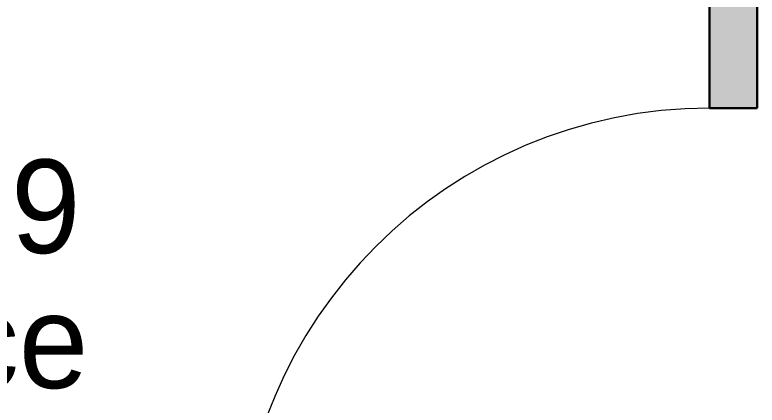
# Model space of a CAD drawing. Header units: millimetres. Extents: x 155927 to 317870, y -36033 to 97293.
# Drawn here: x 159662 to 161251, y 18450 to 19285 of the extents above; entities that cross this region are included whole.
import ezdxf

# ---------------------------------------------------------------- set-up
doc = ezdxf.new("R2010")
doc.units = ezdxf.units.MM
doc.header["$MEASUREMENT"] = 0
for name, color, linetype, lineweight in [('A-AREA-IDEN', 7, 'CONTINUOUS', 9), ('A-DOOR', 4, 'CONTINUOUS', 9), ('A-WALL-PATT', 7, 'CONTINUOUS', 9), ('I-WALL', 7, 'CONTINUOUS', 9)]:
    doc.layers.add(name, color=color, linetype=linetype, lineweight=lineweight)
doc.styles.add('Century Gothic', font='GOTHIC.TTF', dxfattribs={"height": 200})

msp = doc.modelspace()

# ---------------------------------------------------------------- hatches: boundary and pattern name
at = {"layer": 'A-WALL-PATT'}
h = msp.add_hatch(color=256, dxfattribs=at)
h.paths.add_polyline_path([(161148.8, 15107.6), (161250.8, 15107.6), (161250.8, 15810.2), (161148.8, 15810.2), (161148.8, 15209.6)], flags=0)
h.paths.add_polyline_path([(161250.8, 16820.2), (161250.8, 18075.1), (161148.8, 18075.1), (161148.8, 16820.2)], flags=0)
h.paths.add_polyline_path([(161148.8, 19085.1), (161250.8, 19085.1), (161250.8, 20775.1), (161148.8, 20775.1), (161148.8, 19362.3)], flags=0)
h.paths.add_polyline_path([(161148.8, 21785.1), (161250.8, 21785.1), (161250.8, 23475.1), (161148.8, 23475.1), (161148.8, 21965.2)], flags=0)
h.paths.add_polyline_path([(161148.8, 24485.1), (161250.8, 24485.1), (161250.8, 26057.6), (161148.8, 26057.6), (161148.8, 24568.2)], flags=0)

# ---------------------------------------------------------------- linework, layer by layer
at = {"layer": 'A-DOOR'}
msp.add_arc((161148.8, 18075.1), 1010, 90, 180, dxfattribs=at)
at = {"layer": 'I-WALL', "lineweight": 30}
for p, q in [((161250.8, 19085.1), (161250.8, 20775.1)), ((161148.8, 20555.6), (161148.8, 19085.1)), ((161148.8, 19085.1), (161250.8, 19085.1))]:
    msp.add_line(p, q, dxfattribs=at)

# ---------------------------------------------------------------- texts
at = {"layer": 'A-AREA-IDEN', "style": 'Century Gothic'}
for s, p in [('3.59', (159282, 18775.2)), ('Office', (159120.8, 18486.2))]:
    msp.add_text(s, height=200, dxfattribs=at).set_placement(p)

doc.saveas('drawing.dxf')
